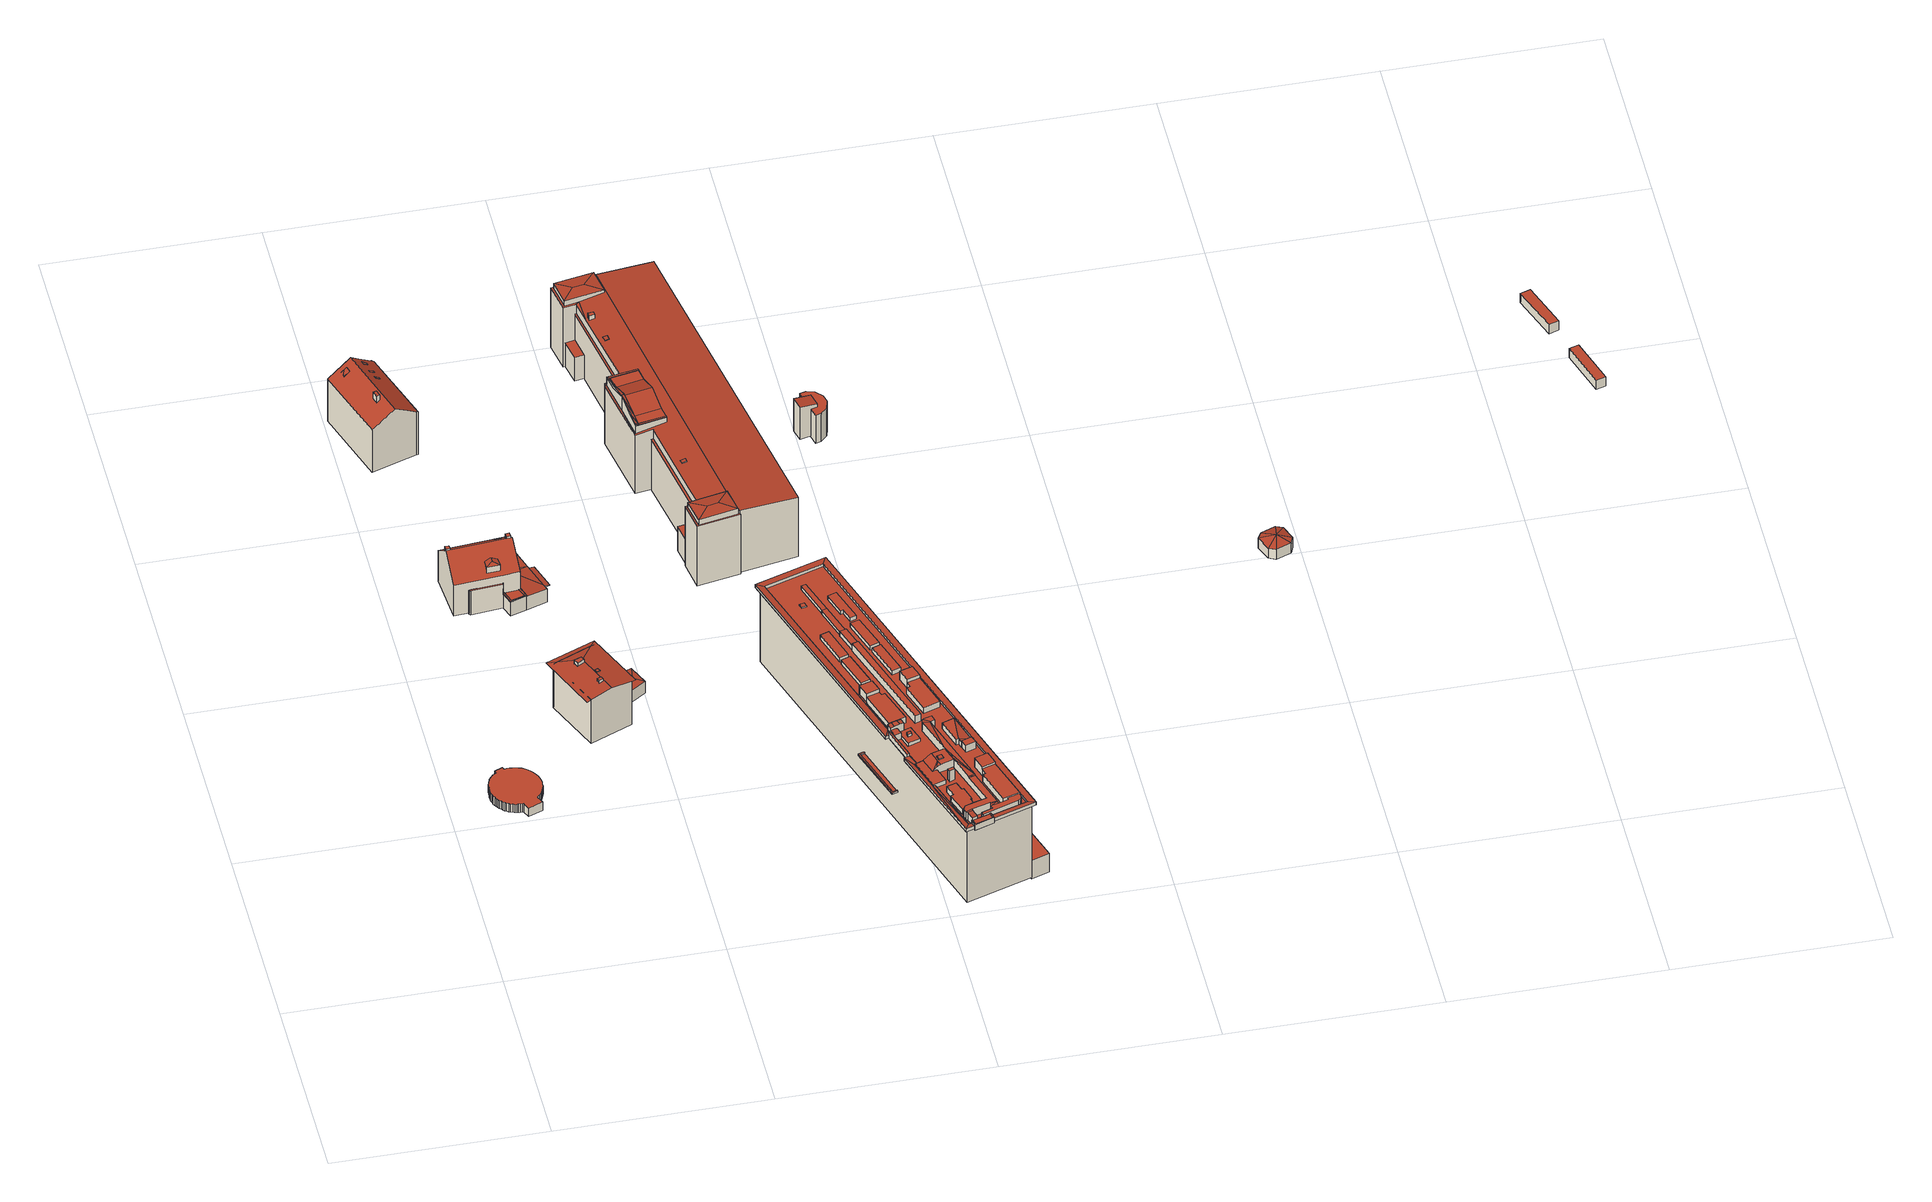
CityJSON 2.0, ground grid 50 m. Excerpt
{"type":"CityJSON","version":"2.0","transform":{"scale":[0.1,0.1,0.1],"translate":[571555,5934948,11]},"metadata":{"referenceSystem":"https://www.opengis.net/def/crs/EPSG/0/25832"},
"CityObjects":{
"building1":{"type":"Building","attributes":{"Grundfläche 2D":"118.573612","Grundhöhe NN":"15.354"},"geometry":[{"type":"Solid","lod":"3","boundaries":[[[[0,1,2,3,4,5,6,7,8,9,10,11,12,13,14,15,16,17,18,19,20,21,22,23,24,25,26,27,28,29,30,31,32,33,34,35,36,37,38,39,40,41,42,43,44,45,46,47,48,49,50,51,52,53,54,55,56,57,58,59,60,61,62,63,64,65,66,67,68,69,70,71,72,73,74,75,76,77]],[[78,79,29,28]],[[79,80,30,29]],[[80,81,31,30]],[[81,82,32,31]],[[82,83,33,32]],[[83,84,34,33]],[[84,85,35,34]],[[85,86,36,35]],[[86,87,37,36]],[[87,88,38,37]],[[88,89,39,38]],[[89,90,40,39]],[[90,91,41,40]],[[91,92,42,41]],[[92,93,43,42]],[[93,94,44,43]],[[94,95,45,44]],[[95,96,46,45]],[[96,97,47,46]],[[97,98,48,47]],[[98,99,49,48]],[[99,100,50,49]],[[100,101,51,50]],[[101,102,52,51]],[[102,103,53,52]],[[103,104,54,53]],[[104,105,55,54]],[[105,106,56,55]],[[106,107,57,56]],[[107,108,58,57]],[[108,109,59,58]],[[109,110,60,59]],[[110,111,61,60]],[[111,112,62,61]],[[112,113,63,62]],[[113,114,64,63]],[[114,115,65,64]],[[115,116,66,65]],[[116,117,67,66]],[[117,118,68,67]],[[118,119,69,68]],[[119,120,70,69]],[[120,121,71,70]],[[121,122,72,71]],[[122,123,73,72]],[[123,124,74,73]],[[124,125,75,74]],[[125,126,76,75]],[[126,127,77,76]],[[127,128,0,77]],[[128,129,1,0]],[[129,130,2,1]],[[130,131,3,2]],[[131,132,4,3]],[[132,133,5,4]],[[133,134,6,5]],[[134,135,7,6]],[[135,136,8,7]],[[136,137,9,8]],[[137,138,10,9]],[[138,139,11,10]],[[139,140,12,11]],[[140,141,13,12]],[[141,142,14,13]],[[142,143,15,14]],[[143,144,16,15]],[[144,145,17,16]],[[145,146,18,17]],[[146,147,19,18]],[[147,148,20,19]],[[148,149,21,20]],[[149,150,22,21]],[[150,151,23,22]],[[151,152,24,23]],[[152,153,25,24]],[[153,154,26,25]],[[154,155,27,26]],[[155,78,28,27]],[[125,124,123,122,121,120,119,118,117,116,115,114,113,112,111,110,109,108,107,106,105,104,103,102,101,100,99,98,97,96,95,94,93,92,91,90,89,88,87,86,85,84,83,82,81,80,79,78,155,154,153,152,151,150,149,148,147,146,145,144,143,142,141,140,139,138,137,136,135,134,133,132,131,130,129,128,127,126]]]],"semantics":{"surfaces":[{"type":"RoofSurface"},{"type":"WallSurface"},{"type":"GroundSurface"}],"values":[[0,1,1,1,1,1,1,1,1,1,1,1,1,1,1,1,1,1,1,1,1,1,1,1,1,1,1,1,1,1,1,1,1,1,1,1,1,1,1,1,1,1,1,1,1,1,1,1,1,1,1,1,1,1,1,1,1,1,1,1,1,1,1,1,1,1,1,1,1,1,1,1,1,1,1,1,1,1,1,2]]}}]},
"building2":{"type":"Building","attributes":{"Grundfläche 2D":"180.273316","Grundhöhe NN":"14.356"},"children":["building2-1","building2-2","building2-3","building2-4"],"geometry":[{"type":"Solid","lod":"3","boundaries":[[[[156,157,158,159,160,161,162,163]],[[158,157,164,165,166,167,168,161,160,159]],[[164,157,156,163,169,170]],[[171,172,173,168,167,166,165,164,170,174]],[[162,161,168,173,175]],[[163,162,175,169]],[[173,172,171,174,170,169,175]]]],"semantics":{"surfaces":[{"type":"RoofSurface"},{"type":"WallSurface"},{"type":"GroundSurface"}],"values":[[0,0,1,1,1,1,2]]}}]},
"building2-1":{"type":"BuildingInstallation","parents":["building2"],"geometry":[{"type":"MultiSurface","lod":"3","boundaries":[[[176,177,178]],[[177,179,180,181,182,178]],[[183,179,177,176,184,185]],[[176,178,186,187]],[[184,176,187]],[[180,179,183]],[[186,178,182]]],"semantics":{"surfaces":[{"type":"RoofSurface"},{"type":"WallSurface"}],"values":[0,0,0,1,1,1,1]}}]},
"building2-2":{"type":"BuildingInstallation","parents":["building2"],"geometry":[{"type":"MultiSurface","lod":"3","boundaries":[[[188,189,190,191]],[[191,190,159,160]],[[188,191,160,192]],[[189,188,192,193]],[[190,189,193,159]]],"semantics":{"surfaces":[{"type":"RoofSurface"},{"type":"WallSurface"}],"values":[0,1,1,1,1]}}]},
"building2-3":{"type":"BuildingInstallation","parents":["building2"],"geometry":[{"type":"MultiSurface","lod":"3","boundaries":[[[194,195,196,197]],[[197,196,198,199]],[[194,197,199,200]],[[195,194,200,201]],[[196,195,201,198]]],"semantics":{"surfaces":[{"type":"RoofSurface"},{"type":"WallSurface"}],"values":[0,1,1,1,1]}}]},
"building2-4":{"type":"BuildingInstallation","parents":["building2"],"geometry":[{"type":"MultiSurface","lod":"3","boundaries":[[[202,203,204,205]],[[156,157,205,204]],[[157,158,202,205]],[[158,206,203,202]],[[204,203,206,156]]],"semantics":{"surfaces":[{"type":"RoofSurface"},{"type":"WallSurface"}],"values":[0,1,1,1,1]}}]},
"building3":{"type":"Building","attributes":{"Grundfläche 2D":"156.528461","Grundhöhe NN":"14.791"},"children":["building3-1","building3-2","building3-3"],"geometry":[{"type":"Solid","lod":"3","boundaries":[[[[207,208,209,210,211]],[[207,211,210,212,213,214]],[[214,215,216,209,208,207]],[[217,215,214,213,218]],[[219,215,217,220]],[[221,211,208,219,220,222]],[[213,221,222,218]],[[217,218,222,220]],[[215,219,208,209,216]],[[208,211,210,209]],[[211,221,213,212,210]]]],"semantics":{"surfaces":[{"type":"RoofSurface"},{"type":"WallSurface"},{"type":"GroundSurface"}],"values":[[0,0,0,1,1,1,1,2,0,0,0]]}}]},
"building3-1":{"type":"BuildingInstallation","parents":["building3"],"geometry":[{"type":"MultiSurface","lod":"3","boundaries":[[[223,224,225,226]],[[225,224,227]],[[227,228,226,225]],[[228,223,226]]],"semantics":{"surfaces":[{"type":"RoofSurface"},{"type":"WallSurface"}],"values":[0,1,1,1]}}]},
"building3-2":{"type":"BuildingInstallation","parents":["building3"],"geometry":[{"type":"MultiSurface","lod":"3","boundaries":[[[229,230,231,232]],[[233,234,232,231]],[[234,235,229,232]],[[230,229,235,236]],[[231,230,236,233]]],"semantics":{"surfaces":[{"type":"RoofSurface"},{"type":"WallSurface"}],"values":[0,1,1,1,1]}}]},
"building3-3":{"type":"BuildingInstallation","parents":["building3"],"geometry":[{"type":"MultiSurface","lod":"3","boundaries":[[[237,238,239,240]],[[241,242,240,239]],[[237,240,242,243]],[[243,244,238,237]],[[239,238,244,241]]],"semantics":{"surfaces":[{"type":"RoofSurface"},{"type":"WallSurface"}],"values":[0,1,1,1,1]}}]},
"building4":{"type":"Building","attributes":{"Grundfläche 2D":"223.652944","Grundhöhe NN":"14.127"},"children":["building4-1","building4-2","building4-3","building4-4","building4-5"],"geometry":[{"type":"Solid","lod":"3","boundaries":[[[[245,246,247,248,249,250,251,252,253]],[[253,252,254,255,256,257]],[[258,251,250,249,248,259,260,261]],[[262,254,252,251,258,263]],[[255,254,262,264]],[[265,266,267,246,245,253,257,256,255,264,268]],[[247,246,267,269]],[[248,247,269,259]],[[261,260,259,269,267,266,265,268,264,262,263,258]]]],"semantics":{"surfaces":[{"type":"RoofSurface"},{"type":"WallSurface"},{"type":"GroundSurface"}],"values":[[0,0,1,1,1,1,1,1,2]]}}]},
"building4-1":{"type":"BuildingInstallation","parents":["building4"],"geometry":[{"type":"MultiSurface","lod":"3","boundaries":[[[270,271,272,273]],[[274,275,271,270]],[[276,277,273,272]],[[270,273,277,274]],[[272,271,275,276]]],"semantics":{"surfaces":[{"type":"RoofSurface"},{"type":"WallSurface"}],"values":[0,1,1,1,1]}}]},
"building4-2":{"type":"BuildingInstallation","parents":["building4"],"geometry":[{"type":"MultiSurface","lod":"3","boundaries":[[[278,279,280,281]],[[281,280,282,283]],[[278,281,283,284]],[[279,278,284,285]],[[280,279,285,282]]],"semantics":{"surfaces":[{"type":"RoofSurface"},{"type":"WallSurface"}],"values":[0,1,1,1,1]}}]},
"building4-3":{"type":"BuildingInstallation","parents":["building4"],"geometry":[{"type":"MultiSurface","lod":"3","boundaries":[[[286,287,288,289]],[[290,291,289,288]],[[286,289,291,292]],[[292,293,287,286]],[[288,287,293,290]]],"semantics":{"surfaces":[{"type":"RoofSurface"},{"type":"WallSurface"}],"values":[0,1,1,1,1]}}]},
"building4-4":{"type":"BuildingInstallation","parents":["building4"],"geometry":[{"type":"MultiSurface","lod":"3","boundaries":[[[294,295,296,297]],[[297,296,298,299]],[[294,297,299,300]],[[295,294,300,301]],[[296,295,301,298]]],"semantics":{"surfaces":[{"type":"RoofSurface"},{"type":"WallSurface"}],"values":[0,1,1,1,1]}}]},
"building4-5":{"type":"BuildingInstallation","parents":["building4"],"geometry":[{"type":"MultiSurface","lod":"3","boundaries":[[[302,303,304,305]],[[302,305,306,307]],[[308,306,305,304]],[[307,309,303,302]],[[304,303,309,308]]],"semantics":{"surfaces":[{"type":"RoofSurface"},{"type":"WallSurface"}],"values":[0,1,1,1,1]}}]},
"building5":{"type":"Building","attributes":{"Grundfläche 2D":"75.081010","Grundhöhe NN":"14.261"},"children":["building5-1","building5-2"],"geometry":[{"type":"Solid","lod":"3","boundaries":[[[[310,311,312,313,314,315,316,317,318]],[[319,320,321]],[[322,323,319,321,324]],[[319,323,325]],[[326,325,327]],[[319,325,326]],[[326,327,328]],[[329,330,331,332,333]],[[322,324,334,335]],[[327,325,323,322,335,336]],[[328,327,336,337]],[[320,319,326,328,337,338]],[[331,330,329,313,339,340,341]],[[332,331,341,342]],[[333,332,342,343,315,344]],[[344,315,314,313,329,333]],[[318,324,321,310]],[[345,339,313,312,311,310,321,320,338]],[[346,316,315,343]],[[317,316,346,347]],[[317,347,334,324,318]],[[346,343,342,341,340,339,345,338,337,336,335,334,347]]]],"semantics":{"surfaces":[{"type":"RoofSurface"},{"type":"WallSurface"},{"type":"GroundSurface"}],"values":[[0,0,0,0,0,0,0,0,1,1,1,1,1,1,1,1,1,1,1,1,1,2]]}}]},
"building5-1":{"type":"BuildingInstallation","parents":["building5"],"geometry":[{"type":"MultiSurface","lod":"3","boundaries":[[[348,349,350,351,352,344,353,354,355,356,357]],[[315,316,353,344]],[[316,317,354,353]],[[317,318,355,354]],[[318,310,356,355]],[[310,311,312,348,357,356]],[[312,358,349,348]],[[350,349,358,359]],[[351,350,359,360]],[[352,351,360,314]],[[315,344,352,314]]],"semantics":{"surfaces":[{"type":"RoofSurface"},{"type":"WallSurface"}],"values":[0,1,1,1,1,1,1,1,1,1,1]}}]},
"building5-2":{"type":"BuildingInstallation","parents":["building5"],"geometry":[{"type":"MultiSurface","lod":"3","boundaries":[[[361,362,363,364]],[[365,366,362,361]],[[367,368,364,363]],[[368,365,361,364]],[[366,367,363,362]],[[366,365,368,367]]],"semantics":{"surfaces":[{"type":"RoofSurface"},{"type":"WallSurface"},{"type":"OuterCeilingSurface"}],"values":[0,1,1,1,1,2]}}]},
"building6":{"type":"Building","attributes":{"Grundfläche 2D":"52.444583","Grundhöhe NN":"14.470"},"geometry":[{"type":"Solid","lod":"3","boundaries":[[[[369,370,371,372]],[[369,372,373]],[[369,373,374]],[[369,374,370]],[[373,372,371,375,376]],[[374,373,376,377]],[[370,374,377,378]],[[371,370,378,375]],[[376,375,378,377]]]],"semantics":{"surfaces":[{"type":"RoofSurface"},{"type":"WallSurface"},{"type":"GroundSurface"}],"values":[[0,0,0,0,1,1,1,1,2]]}}]},
"building7":{"type":"Building","attributes":{"Grundfläche 2D":"1464.050471","Grundhöhe NN":"14.310"},"children":["building7-1","building7-2","building7-3","building7-4","building7-5","building7-6","building7-7","building7-8","building7-9","building7-10","building7-11","building7-12","building7-13","building7-14","building7-15"],"geometry":[{"type":"MultiSurface","lod":"3","boundaries":[[[379,380,381,382,383]],[[384,381,380]],[[385,381,384]],[[386,383,382,381,385,387],[388,389,390,391]],[[392,393,394,395]],[[392,395,396,397]],[[398,399,400,401]],[[402,400,399]],[[403,404,405,402]],[[405,400,402]],[[406,405,404]],[[401,394,393,398]],[[407,408,409,410]],[[411,412,413,414]],[[415,416,417,418,419,420]],[[421,422,423,424]],[[425,426,423]],[[426,424,423]],[[426,427,428,424]],[[428,427,429,430,431]],[[432,430,429]],[[433,434,435,436]],[[437,380,379,438,439,440]],[[441,442,443,444,445,446,447,448,449,450]],[[451,452,453,454],[455,456,457,458]],[[459,460,461,462,463]],[[464,465,466,467]],[[468,469,470,471,472,473,474,475,476,477,478,479,480,481,482,483,484,485,486,487,488,489,490,491,492,493,494,495,496,497,498,499,500,501,502,503,504,505,506,507,508,509,510,511,512,513,514,515,516,517,518,519,520,521,522,523,524,525,526,527,528,529,530,531,532,533,534,535,536,537,538],[539,540,541,542],[543,544,545,546,547,548,549,550],[551,552,553,554,555,556],[557,558,559,560,561,562,563,564,565,566],[567,568,569,570,571,572],[573,574,575,576,577,578,579],[580,581,582,583],[584,585,586,587],[588,589,590,591],[592,593,594,595],[596,597,598,599,600,601],[602,603,604,605]],[[606,607,608,609]],[[610,606,609,611]],[[612,613,614,615,616,617,618,619,620,610,611,621,622]],[[612,622,623]],[[624,613,625]],[[614,613,624]],[[626,625,627]],[[628,625,626]],[[624,625,628]],[[629,630,627,631]],[[626,627,630]],[[632,633,629,631,634]],[[635,629,636]],[[630,629,635]],[[637,463,462,638]],[[639,640,641,642,643,644]],[[645,646,647]],[[648,646,645]],[[649,645,647,650]],[[651,652,653,654,655,656,657,658]],[[659,660,661,662,663,664]],[[665,666,667,668]],[[623,669,670,612]],[[671,672,673,674,675,670,669,676,677,678,679,680,681,682]],[[612,670,675]],[[683,684,685,686]],[[387,385,384,380,437,497,496]],[[386,519,518,379,383]],[[687,688,393,392]],[[688,689,398,393]],[[689,690,399,398]],[[690,513,402,399]],[[404,512,511,406]],[[400,510,509,401]],[[578,577,638,462]],[[509,508,394,401]],[[395,394,508,507]],[[507,506,396,395]],[[505,687,392,397]],[[553,552,417,416]],[[552,551,418,417]],[[551,556,419,418]],[[555,554,415,420]],[[554,553,416,415]],[[409,408,590,589]],[[588,410,409,589]],[[407,410,588,591]],[[408,407,591,590]],[[501,500,423,422]],[[500,499,425,423]],[[517,516,432,429]],[[516,515,430,432]],[[514,691,428,431]],[[691,692,424,428]],[[692,502,421,424]],[[583,582,435,434]],[[436,435,582,581]],[[581,580,433,436]],[[434,433,580,583]],[[379,518,517,429,427,438]],[[427,426,439,438]],[[440,439,426,425,499,498]],[[498,497,437,440]],[[566,565,443,442]],[[565,564,444,443]],[[564,563,445,444]],[[563,562,446,445]],[[562,561,447,446]],[[561,560,448,447]],[[560,559,449,448]],[[559,558,450,449]],[[558,557,441,450]],[[557,566,442,441]],[[602,605,453,452]],[[605,604,454,453]],[[604,603,451,454]],[[603,602,452,451]],[[579,578,462,461]],[[575,574,459,463]],[[574,573,460,459]],[[484,609,608,693,485]],[[484,483,611,609]],[[483,482,481,622,621,611]],[[481,480,623,622]],[[613,612,529,528,627,625]],[[528,527,631,627]],[[527,526,634,631]],[[526,525,632,634]],[[525,524,633,632]],[[524,523,629,633]],[[523,522,636,629]],[[522,521,635,636]],[[521,520,630,635]],[[519,386,387,496,495,494,493,615,614,624,628,626,630,520]],[[615,493,492,617,616]],[[492,491,618,617]],[[491,490,619,618]],[[490,489,620,619]],[[489,488,610,620]],[[488,487,606,610]],[[486,694,607,606,487]],[[694,693,608,607]],[[577,576,637,638]],[[576,575,463,637]],[[467,466,538,537]],[[536,640,464,467,537]],[[640,639,465,464]],[[538,466,465,639,468]],[[536,535,641,640]],[[535,534,642,641]],[[534,533,643,642]],[[469,644,643,533,532,673,672,470]],[[639,644,469,468]],[[567,572,647,646]],[[572,571,650,647]],[[649,650,571,570]],[[645,649,570,569]],[[569,568,648,645]],[[544,543,655,654]],[[543,550,656,655]],[[549,548,658,657]],[[548,547,651,658]],[[547,546,545,653,652,651]],[[545,544,654,653]],[[663,662,597,596]],[[664,663,596,601]],[[659,664,601,600]],[[660,659,600,599]],[[661,660,599,598]],[[662,661,598,597]],[[541,695,668,667,542]],[[695,696,665,668]],[[539,666,665,696,540]],[[539,542,667,666]],[[480,479,669,623]],[[479,478,676,669]],[[478,477,677,676]],[[477,476,678,677]],[[476,475,679,678]],[[475,474,680,679]],[[474,473,681,680]],[[473,472,682,681]],[[472,471,671,682]],[[471,470,672,671]],[[532,531,674,673]],[[531,530,675,674]],[[530,529,612,675]],[[412,411,595,594]],[[413,412,594,593]],[[414,413,593,592]],[[411,414,592,595]],[[684,683,586,585]],[[685,684,585,584]],[[686,685,584,587]],[[683,686,587,586]],[[697,698,699,700]],[[701,697,700,702]],[[703,701,702,704]],[[704,699,698,703]],[[699,704,702,700]],[[688,687,505,504,503,502,692,691,514,513,690,689],[703,698,697,701]]],"semantics":{"surfaces":[{"type":"RoofSurface"},{"type":"WallSurface"},{"type":"GroundSurface"}],"values":[0,0,0,0,0,0,0,0,0,0,0,0,0,0,0,0,0,0,0,0,0,0,0,0,0,0,0,0,0,0,0,0,0,0,0,0,0,0,0,0,0,0,0,0,0,0,0,0,0,0,0,0,0,0,1,1,1,1,1,1,1,1,1,1,1,1,1,1,1,1,1,1,1,1,1,1,1,1,1,1,1,1,1,1,1,1,1,1,1,1,1,1,1,1,1,1,1,1,1,1,1,1,1,1,1,1,1,1,1,1,1,1,1,1,1,1,1,1,1,1,1,1,1,1,1,1,1,1,1,1,1,1,1,1,1,1,1,1,1,1,1,1,1,1,1,1,1,1,1,1,1,1,1,1,1,1,1,1,1,1,1,1,1,1,1,1,1,1,1,1,1,1,1,1,1,1,1,1,1,1,1,1,1,1,1,1,1,2,0]}}]},
"building7-1":{"type":"BuildingInstallation","parents":["building7"],"geometry":[{"type":"MultiSurface","lod":"3","boundaries":[[[705,706,707,708]],[[420,419,708,707]],[[709,705,708,419,556]],[[709,710,706,705]],[[555,420,707,706,710]]],"semantics":{"surfaces":[{"type":"RoofSurface"},{"type":"WallSurface"}],"values":[0,1,1,1,1]}}]},
"building7-2":{"type":"BuildingInstallation","parents":["building7"],"geometry":[{"type":"MultiSurface","lod":"3","boundaries":[[[711,712,713,714]],[[714,713,715,716]],[[711,714,716,717]],[[712,711,717,718]],[[713,712,718,715]]],"semantics":{"surfaces":[{"type":"RoofSurface"},{"type":"WallSurface"}],"values":[0,1,1,1,1]}}]},
"building7-3":{"type":"BuildingInstallation","parents":["building7"],"geometry":[{"type":"MultiSurface","lod":"3","boundaries":[[[719,720,721,722,723]],[[720,402,513,514,431,721]],[[431,430,722,721]],[[722,430,515,512,404,723]],[[404,403,402,720,719,723]]],"semantics":{"surfaces":[{"type":"RoofSurface"},{"type":"WallSurface"}],"values":[0,1,1,1,1]}}]},
"building7-4":{"type":"BuildingInstallation","parents":["building7"],"geometry":[{"type":"MultiSurface","lod":"3","boundaries":[[[724,725,726,727]],[[728,724,727,729]],[[730,728,729,731,732]],[[727,726,733,734,735,510,400,732,731,729]],[[732,400,405,736,730]],[[725,724,728,730,736,737,738,739]],[[739,733,726,725]]],"semantics":{"surfaces":[{"type":"RoofSurface"},{"type":"WallSurface"}],"values":[0,0,0,1,1,1,1]}}]},
"building7-5":{"type":"BuildingInstallation","parents":["building7"],"geometry":[{"type":"MultiSurface","lod":"3","boundaries":[[[740,741,742,743]],[[743,742,458,457]],[[740,743,457,456]],[[741,740,456,455]],[[742,741,455,458]]],"semantics":{"surfaces":[{"type":"RoofSurface"},{"type":"WallSurface"}],"values":[0,1,1,1,1]}}]},
"building7-6":{"type":"BuildingInstallation","parents":["building7"],"geometry":[{"type":"MultiSurface","lod":"3","boundaries":[[[744,745,746,747,737,736]],[[744,736,405,406,511,748]],[[748,749,745,744]],[[749,750,746,745]],[[750,751,747,746]],[[738,737,747,751]]],"semantics":{"surfaces":[{"type":"RoofSurface"},{"type":"WallSurface"}],"values":[0,1,1,1,1,1]}}]},
"building7-7":{"type":"BuildingInstallation","parents":["building7"],"geometry":[{"type":"MultiSurface","lod":"3","boundaries":[[[752,753,754,755]],[[756,755,754,656,550]],[[756,757,752,755]],[[549,657,753,752,757]],[[657,656,754,753]]],"semantics":{"surfaces":[{"type":"RoofSurface"},{"type":"WallSurface"}],"values":[0,1,1,1,1]}}]},
"building7-8":{"type":"BuildingInstallation","parents":["building7"],"geometry":[{"type":"MultiSurface","lod":"3","boundaries":[[[758,693,694,759,760,761]],[[762,485,693,758]],[[486,763,759,694]]],"semantics":{"surfaces":[{"type":"RoofSurface"},{"type":"WallSurface"}],"values":[0,1,1]}}]},
"building7-9":{"type":"BuildingInstallation","parents":["building7"],"geometry":[{"type":"MultiSurface","lod":"3","boundaries":[[[764,765,766,767]],[[767,766,768,769]],[[764,767,769,770]],[[765,764,770,771]],[[766,765,771,768]]],"semantics":{"surfaces":[{"type":"RoofSurface"},{"type":"WallSurface"}],"values":[0,1,1,1,1]}}]},
"building7-10":{"type":"BuildingInstallation","parents":["building7"],"geometry":[{"type":"MultiSurface","lod":"3","boundaries":[[[696,695,772,773,774]],[[579,461,772,695,541]],[[461,460,573,775,774,773,772]],[[775,540,696,774]]],"semantics":{"surfaces":[{"type":"RoofSurface"},{"type":"WallSurface"}],"values":[0,1,1,1]}}]},
"building7-11":{"type":"BuildingInstallation","parents":["building7"],"geometry":[{"type":"MultiSurface","lod":"3","boundaries":[[[776,777,778,779]],[[779,778,388,391]],[[776,779,391,390]],[[777,776,390,389]],[[778,777,389,388]]],"semantics":{"surfaces":[{"type":"RoofSurface"},{"type":"WallSurface"}],"values":[0,1,1,1,1]}}]},
"building7-12":{"type":"BuildingInstallation","parents":["building7"],"geometry":[{"type":"MultiSurface","lod":"3","boundaries":[[[780,781,782,783]],[[781,780,784,785]],[[567,646,782,781,785]],[[646,648,568,783,782]],[[780,783,568,784]]],"semantics":{"surfaces":[{"type":"RoofSurface"},{"type":"WallSurface"}],"values":[0,1,1,1,1]}}]},
"building7-13":{"type":"BuildingInstallation","parents":["building7"],"geometry":[{"type":"MultiSurface","lod":"3","boundaries":[[[786,787,788,789,790,791,792,793,794]],[[503,790,789,788,422,421,502]],[[790,503,504,791]],[[396,792,791,504,505,397]],[[506,762,758,793,792,396]],[[794,793,758,761]],[[786,794,761,760]],[[787,786,760,759]],[[788,787,759,763,501,422]]],"semantics":{"surfaces":[{"type":"RoofSurface"},{"type":"WallSurface"}],"values":[0,1,1,1,1,1,1,1,1]}}]},
"building7-14":{"type":"BuildingInstallation","parents":["building7"],"geometry":[{"type":"MultiSurface","lod":"3","boundaries":[[[795,796,797,798,799,800,801,802,803]],[[804,799,798,805,806]],[[802,801,807,808]],[[809,795,803,810,811]],[[809,812,796,795]],[[796,812,813,797]],[[797,813,805,798]],[[804,814,807,801,800,799]],[[808,810,803,802]],[[809,811,815,816,806,805,813,812]]],"semantics":{"surfaces":[{"type":"RoofSurface"},{"type":"WallSurface"},{"type":"OuterCeilingSurface"}],"values":[0,1,1,1,1,1,1,1,1,2]}}]},
"building7-15":{"type":"BuildingInstallation","parents":["building7"],"geometry":[{"type":"MultiSurface","lod":"3","boundaries":[[[810,808,807,814,804]],[[810,804,806,811]],[[806,816,815,811]]],"semantics":{"surfaces":[{"type":"RoofSurface"},{"type":"WallSurface"},{"type":"OuterCeilingSurface"}],"values":[0,1,2]}}]},
"building8":{"type":"Building","attributes":{"Grundfläche 2D":"1912.580910","Grundhöhe NN":"14.409"},"children":["building8-1","building8-2","building8-3","building8-4","building8-5","building8-6","building8-7"],"geometry":[{"type":"Solid","lod":"3","boundaries":[[[[817,818,819,820]],[[818,821,822,819]],[[823,822,821]],[[823,820,819,822]],[[824,825,826,827,828,829]],[[827,826,830,831]],[[832,831,830,833]],[[832,833,834,835]],[[836,837,838,839]],[[838,840,839]],[[840,841,839]],[[842,843,837]],[[843,838,837]],[[844,845,842,837]],[[846,845,844]],[[847,848,846]],[[848,845,846]],[[848,849,850,845]],[[851,841,840]],[[852,853,854,855,856,857,858,859,860,861,862,863]],[[864,854,853]],[[865,854,864]],[[866,867,868,869,870,871,854,865,872,873,874,875,876,877,878,879,880],[881,882,883,884,885,886,887,888,889,881,877]],[[890,868,867]],[[891,892,893,894,895,890,867,896,897,898]],[[899,869,868,900,901]],[[902,900,868]],[[903,904,905,906,907,908]],[[908,907,909]],[[910,911,906,905]],[[909,907,906,911]],[[912,913,914,915,916,917]],[[918,916,915]],[[839,841,918]],[[841,916,918]],[[919,920,921,922]],[[923,924,925,926]],[[927,928,929,930]],[[931,932,933,934]],[[860,859,870,869]],[[902,892,891,900]],[[818,868,890,895,821]],[[823,821,895,894]],[[823,894,893,820]],[[892,902,868,818,817,820,893]],[[903,908,856,855,854,871,905,904]],[[871,870,859,858,911,910,905]],[[909,911,858,857]],[[909,857,856,908]],[[935,883,882,881,936,937,938]],[[939,936,881,889,940]],[[941,940,889,888]],[[886,942,828,827,831,832,835,941,888,887]],[[942,886,885,943]],[[943,885,884,944]],[[884,883,935,944]],[[828,942,912,917]],[[942,943,913,912]],[[943,944,914,913]],[[944,935,915,914]],[[837,836,839,918,915,935,938,937,936]],[[846,844,837,936,939,940,847]],[[847,940,941,849,848]],[[941,835,850,849]],[[845,850,835,834]],[[834,833,830,826,825,851,840,838,843,842,845]],[[841,851,825,824]],[[916,841,824,829]],[[917,916,829,828]],[[860,869,899,945,946]],[[866,880,924,923,867]],[[861,860,946,947]],[[948,863,862,861,947,949]],[[852,863,948,950]],[[919,922,933,932,864,853,852,950,951]],[[865,864,932,931,872]],[[952,873,872,931,934,953]],[[874,873,952,954]],[[875,874,954,955]],[[878,877,876,875,955,956]],[[924,880,879,878,956,957,925]],[[928,927,958,959,896,867,923,926]],[[897,896,959,960]],[[898,897,960,961]],[[891,898,961,962]],[[900,891,962,963,901]],[[899,901,963,945]],[[920,919,951,964]],[[921,920,964,965]],[[928,926,925,957,966,929]],[[930,929,966,967]],[[967,958,927,930]],[[953,934,933,922,921,965]],[[964,951,950,948,949,947,946,945,963,962,961,960,959,958,967,966,957,956,955,954,952,953,965]]]],"semantics":{"surfaces":[{"type":"RoofSurface"},{"type":"WallSurface"},{"type":"GroundSurface"}],"values":[[0,0,0,0,0,0,0,0,0,0,0,0,0,0,0,0,0,0,0,0,0,0,0,0,0,0,0,0,0,0,0,0,0,0,0,0,0,0,0,1,1,1,1,1,1,1,1,1,1,1,1,1,1,1,1,1,1,1,1,1,1,1,1,1,1,1,1,1,1,1,1,1,1,1,1,1,1,1,1,1,1,1,1,1,1,1,1,1,1,1,1,1,1,2]]}}]},
"building8-1":{"type":"BuildingInstallation","parents":["building8"],"geometry":[{"type":"MultiSurface","lod":"3","boundaries":[[[968,969,970,971]],[[971,970,972,973]],[[968,971,973,974]],[[969,968,974,975]],[[970,969,975,972]]],"semantics":{"surfaces":[{"type":"RoofSurface"},{"type":"WallSurface"}],"values":[0,1,1,1,1]}}]},
"building8-2":{"type":"BuildingInstallation","parents":["building8"],"geometry":[{"type":"MultiSurface","lod":"3","boundaries":[[[976,977,978,979]],[[980,981,979,978]],[[976,979,981,982]],[[977,976,982,983]],[[983,980,978,977]]],"semantics":{"surfaces":[{"type":"RoofSurface"},{"type":"WallSurface"}],"values":[0,1,1,1,1]}}]},
"building8-3":{"type":"BuildingInstallation","parents":["building8"],"geometry":[{"type":"MultiSurface","lod":"3","boundaries":[[[984,985,986,987]],[[987,986,988,989]],[[984,987,989,990]],[[985,984,990,991]],[[986,985,991,988]]],"semantics":{"surfaces":[{"type":"RoofSurface"},{"type":"WallSurface"}],"values":[0,1,1,1,1]}}]},
"building8-4":{"type":"BuildingInstallation","parents":["building8"],"geometry":[{"type":"MultiSurface","lod":"3","boundaries":[[[992,993,994,995]],[[996,997,995,994]],[[997,998,992,995]],[[998,999,993,992]],[[999,996,994,993]],[[999,998,997,996]]],"semantics":{"surfaces":[{"type":"RoofSurface"},{"type":"WallSurface"},{"type":"OuterCeilingSurface"}],"values":[0,1,1,1,1,2]}}]},
"building8-5":{"type":"BuildingInstallation","parents":["building8"],"geometry":[{"type":"MultiSurface","lod":"3","boundaries":[[[1000,1001,1002,1003]],[[1004,1005,1003,1002]],[[1005,1006,1000,1003]],[[1006,1007,1001,1000]],[[1007,1004,1002,1001]],[[1007,1006,1005,1004]]],"semantics":{"surfaces":[{"type":"RoofSurface"},{"type":"WallSurface"},{"type":"OuterCeilingSurface"}],"values":[0,1,1,1,1,2]}}]},
"building8-6":{"type":"BuildingInstallation","parents":["building8"],"geometry":[{"type":"MultiSurface","lod":"3","boundaries":[[[1008,1009,1010,1011]],[[1012,1013,1011,1010]],[[1013,1014,1008,1011]],[[1014,1015,1009,1008]],[[1015,1012,1010,1009]],[[1015,1014,1013,1012]]],"semantics":{"surfaces":[{"type":"RoofSurface"},{"type":"WallSurface"},{"type":"OuterCeilingSurface"}],"values":[0,1,1,1,1,2]}}]},
"building8-7":{"type":"BuildingInstallation","parents":["building8"],"geometry":[{"type":"MultiSurface","lod":"3","boundaries":[[[1016,1017,1018,1019]],[[1020,1021,1019,1018]],[[1021,1022,1016,1019]],[[1022,1023,1017,1016]],[[1023,1020,1018,1017]],[[1023,1022,1021,1020]]],"semantics":{"surfaces":[{"type":"RoofSurface"},{"type":"WallSurface"},{"type":"OuterCeilingSurface"}],"values":[0,1,1,1,1,2]}}]},
"building9":{"type":"Building","attributes":{"Grundfläche 2D":"402.965733","Grundhöhe NN":"13.856"},"geometry":[{"type":"Solid","lod":"3","boundaries":[[[[1024,1025,1026,1027]],[[1025,1024,1028,1029]],[[1026,1025,1029,1030]],[[1027,1026,1030,1031]],[[1024,1027,1031,1028]],[[1029,1028,1031,1030]]]],"semantics":{"surfaces":[{"type":"RoofSurface"},{"type":"WallSurface"},{"type":"GroundSurface"}],"values":[[0,1,1,1,1,2]]}}]},
"building10":{"type":"Building","attributes":{"Grundfläche 2D":"13.431474","Grundhöhe NN":"13.637"},"geometry":[{"type":"Solid","lod":"3","boundaries":[[[[1032,1033,1034,1035]],[[1032,1035,1036,1037]],[[1033,1032,1037,1038]],[[1034,1033,1038,1039]],[[1035,1034,1039,1036]],[[1038,1037,1036,1039]]]],"semantics":{"surfaces":[{"type":"RoofSurface"},{"type":"WallSurface"},{"type":"GroundSurface"}],"values":[[0,1,1,1,1,2]]}}]},
"building11":{"type":"Building","attributes":{"Grundfläche 2D":"23.396965","Grundhöhe NN":"13.505"},"geometry":[{"type":"Solid","lod":"3","boundaries":[[[[1040,1041,1042,1043,1044,1045,1046,1047,1048,1049,1050,1051]],[[1052,1053,1044,1043]],[[1053,1054,1045,1044]],[[1054,1055,1046,1045]],[[1055,1056,1047,1046]],[[1056,1057,1048,1047]],[[1057,1058,1049,1048]],[[1058,1059,1050,1049]],[[1059,1060,1051,1050]],[[1060,1061,1040,1051]],[[1061,1062,1041,1040]],[[1062,1063,1042,1041]],[[1063,1052,1043,1042]],[[1058,1057,1056,1055,1054,1053,1052,1063,1062,1061,1060,1059]]]],"semantics":{"surfaces":[{"type":"RoofSurface"},{"type":"WallSurface"},{"type":"GroundSurface"}],"values":[[0,1,1,1,1,1,1,1,1,1,1,1,1,2]]}}]},
"building12":{"type":"Building","attributes":{"Grundfläche 2D":"38.181511","Grundhöhe NN":"11.744"},"geometry":[{"type":"Solid","lod":"3","boundaries":[[[[1064,1065,1066]],[[1064,1067,1065]],[[1064,1066,1068]],[[1064,1068,1069]],[[1064,1069,1070]],[[1064,1070,1071]],[[1064,1071,1072]],[[1064,1072,1067]],[[1073,1074,1066,1065]],[[1074,1075,1068,1066]],[[1075,1076,1069,1068]],[[1076,1077,1070,1069]],[[1077,1078,1071,1070]],[[1078,1079,1072,1071]],[[1079,1080,1067,1072]],[[1080,1073,1065,1067]],[[1073,1080,1079,1078,1077,1076,1075,1074]]]],"semantics":{"surfaces":[{"type":"RoofSurface"},{"type":"WallSurface"},{"type":"GroundSurface"}],"values":[[0,0,0,0,0,0,0,0,1,1,1,1,1,1,1,1,2]]}}]},
"building13":{"type":"Building","attributes":{"Grundfläche 2D":"29.613068","Grundhöhe NN":"11.688"},"geometry":[{"type":"Solid","lod":"3","boundaries":[[[[1081,1082,1083,1084]],[[1085,1086,1084,1083]],[[1086,1087,1081,1084]],[[1087,1088,1082,1081]],[[1088,1085,1083,1082]],[[1088,1087,1086,1085]]]],"semantics":{"surfaces":[{"type":"RoofSurface"},{"type":"WallSurface"},{"type":"GroundSurface"}],"values":[[0,1,1,1,1,2]]}}]},
"building14":{"type":"Building","attributes":{"Grundfläche 2D":"29.453594","Grundhöhe NN":"11.754"},"geometry":[{"type":"Solid","lod":"3","boundaries":[[[[1089,1090,1091,1092]],[[1093,1094,1092,1091]],[[1094,1095,1089,1092]],[[1095,1096,1090,1089]],[[1096,1093,1091,1090]],[[1096,1095,1094,1093]]]],"semantics":{"surfaces":[{"type":"RoofSurface"},{"type":"WallSurface"},{"type":"GroundSurface"}],"values":[[0,1,1,1,1,2]]}}]}
},
"vertices":[
[193,488,68],[185,506,68],[190,511,68],[194,515,68],[198,521,68],[201,527,68],[203,533,68],[205,540,68],[205,547,68],[206,553,68],[205,560,68],[204,567,68],[202,573,68],[199,578,68],[196,584,68],[192,589,68],[188,594,68],[183,598,68],[178,602,68],[172,606,68],[165,608,68],[159,610,68],[152,611,68],[146,612,68],[139,612,68],[133,611,68],[131,617,68],[112,609,68],[114,603,68],[113,602,68],[111,601,68],[109,600,68],[107,598,68],[105,597,68],[104,596,68],[102,594,68],[100,592,68],[99,590,68],[98,589,68],[96,587,68],[95,585,68],[94,583,68],[93,580,68],[92,578,68],[91,576,68],[91,574,68],[90,572,68],[89,570,68],[89,567,68],[89,565,68],[89,563,68],[89,561,68],[89,559,68],[88,555,68],[88,551,68],[89,547,68],[89,542,68],[90,538,68],[91,534,68],[92,530,68],[94,526,68],[96,522,68],[99,518,68],[102,514,68],[105,511,68],[108,507,68],[112,504,68],[115,502,68],[119,499,68],[123,497,68],[128,496,68],[132,494,68],[136,493,68],[140,493,68],[144,492,68],[148,492,68],[152,492,68],[159,475,68],[114,603,44],[113,602,44],[111,601,44],[109,600,44],[107,598,44],[105,597,44],[104,596,44],[102,594,44],[100,592,44],[99,590,44],[98,589,44],[96,587,44],[95,585,44],[94,583,44],[93,580,44],[92,578,44],[91,576,44],[91,574,44],[90,572,44],[89,570,44],[89,567,44],[89,565,44],[89,563,44],[89,561,44],[89,559,44],[88,555,44],[88,551,44],[89,547,44],[89,542,44],[90,538,44],[91,534,44],[92,530,44],[94,526,44],[96,522,44],[99,518,44],[102,514,44],[105,511,44],[108,507,44],[112,504,44],[115,502,44],[119,499,44],[123,497,44],[128,496,44],[132,494,44],[136,493,44],[140,493,44],[144,492,44],[148,492,44],[152,492,44],[159,475,44],[193,488,44],[185,506,44],[190,511,44],[194,515,44],[198,521,44],[201,527,44],[203,533,44],[205,540,44],[205,547,44],[206,553,44],[205,560,44],[204,567,44],[202,573,44],[199,578,44],[196,584,44],[192,589,44],[188,594,44],[183,598,44],[178,602,44],[172,606,44],[165,608,44],[159,610,44],[152,611,44],[146,612,44],[139,612,44],[133,611,44],[131,617,44],[112,609,44],
[134,1229,166],[135,1218,175],[144,1219,175],[273,1229,175],[282,1230,175],[285,1230,175],[280,1290,125],[130,1278,125],[139,1159,125],[250,1168,125],[252,1168,125],[286,1171,125],[290,1171,125],[130,1278,34],[139,1159,34],[252,1168,34],[286,1171,34],[290,1171,34],[250,1168,34],[280,1290,34],
[247,1176,150],[231,1186,154],[216,1174,150],[230,1200,154],[225,1199,153],[217,1196,151],[215,1195,150],[234,1200,153],[245,1198,150],[242,1198,151],[216,1174,132],[247,1176,132],
[281,1241,180],[272,1240,180],[273,1229,180],[282,1230,180],[281,1241,166],[272,1240,166],
[254,1271,140],[255,1259,150],[267,1260,150],[266,1272,140],[267,1260,149],[266,1272,139],[254,1271,139],[255,1259,149],
[144,1219,179],[143,1229,179],[134,1229,179],[135,1218,179],[143,1229,166],
[351,811,173],[380,857,167],[392,875,164],[274,826,164],[297,821,167],[334,681,164],[344,685,166],[395,706,173],[444,727,165],[453,731,164],[444,727,38],[344,685,38],[388,860,166],[388,860,38],[288,817,165],[288,817,38],
[368,771,173],[371,763,173],[382,767,173],[378,775,173],[382,767,171],[378,775,171],
[353,801,181],[349,811,181],[332,804,181],[337,794,181],[332,804,170],[337,794,170],[353,801,172],[349,811,172],
[378,741,179],[369,737,179],[372,729,179],[381,733,179],[372,729,171],[381,733,172],[378,741,172],[369,737,171],
[149,1687,172],[170,1694,158],[175,1695,155],[115,1878,155],[109,1877,159],[109,1876,159],[78,1867,179],[60,1861,191],[120,1677,191],[5,1843,155],[64,1659,155],[67,1660,157],[70,1661,158],[78,1867,31],[115,1878,31],[109,1877,31],[109,1876,31],[5,1843,31],[60,1861,31],[64,1659,31],[70,1661,31],[149,1687,31],[170,1694,31],[67,1660,31],[175,1695,31],
[106,1823,172],[104,1829,172],[93,1825,179],[95,1820,179],[106,1823,171],[104,1829,171],[93,1825,178],[95,1820,178],
[96,1851,173],[94,1858,172],[84,1856,179],[86,1848,179],[84,1856,178],[86,1848,178],[96,1851,172],[94,1858,171],
[95,1720,199],[90,1734,199],[82,1732,199],[87,1717,199],[82,1732,179],[87,1717,179],[95,1720,184],[90,1734,184],
[38,1824,172],[51,1829,181],[47,1843,181],[34,1839,172],[47,1843,180],[34,1839,171],[38,1824,171],[51,1829,180],
[100,1803,179],[102,1797,179],[113,1800,172],[111,1806,172],[111,1806,171],[100,1803,178],[113,1800,171],[102,1797,178],
[291,1171,74],[290,1171,74],[286,1171,74],[252,1168,74],[251,1165,74],[250,1163,74],[251,1163,74],[261,1134,74],[299,1146,74],[285,1230,73],[290,1171,73],[291,1171,73],[349,1163,70],[343,1179,70],[299,1146,73],[322,1244,70],[284,1241,73],[307,1292,70],[280,1290,73],[252,1168,103],[250,1168,103],[173,1161,103],[176,1157,103],[250,1163,103],[299,1146,33],[349,1163,33],[307,1292,33],[280,1290,33],[290,1171,33],[252,1168,33],[250,1168,33],[173,1161,33],[176,1157,33],[250,1163,33],[250,1163,76],[286,1171,33],[251,1163,33],[261,1134,33],
[286,1171,76],[295,1147,76],[263,1137,76],[253,1166,76],[251,1165,76],[251,1163,76],[261,1134,76],[299,1146,76],[291,1171,76],[290,1171,76],[295,1147,74],[263,1137,74],[253,1166,74],
[359,1184,62],[338,1249,62],[322,1244,65],[343,1179,65],[359,1184,61],[338,1249,61],[322,1244,61],[343,1179,61],
[469,839,71],[474,873,69],[395,842,69],[408,812,71],[423,777,69],[495,824,69],[395,842,35],[423,777,35],[495,824,35],[474,873,35],
[990,237,260],[1003,198,260],[1017,217,272],[1014,229,272],[1009,243,272],[1013,202,266],[1022,204,272],[1041,253,272],[1053,214,272],[1022,219,272],[1018,230,272],[1029,234,272],[1033,223,272],[1203,56,257],[922,934,257],[912,915,256],[1186,63,256],[1097,35,256],[1101,23,257],[753,880,257],[927,335,257],[936,357,256],[771,870,256],[934,338,256],[935,338,256],[939,339,256],[940,343,256],[941,340,256],[950,716,260],[929,710,260],[956,627,260],[977,634,260],[958,620,260],[985,537,260],[1006,544,260],[979,627,260],[1012,474,265],[1003,471,265],[1026,400,265],[1065,413,265],[1038,497,265],[1008,488,265],[1055,8,257],[1051,20,256],[1044,18,256],[1035,2,257],[999,157,256],[994,155,256],[970,230,256],[952,258,257],[976,232,256],[964,262,257],[959,260,257],[966,263,256],[877,692,260],[856,685,260],[882,603,260],[903,610,260],[1013,202,260],[970,230,260],[994,155,260],[1025,165,260],[1024,108,264],[1040,60,264],[1069,70,264],[1063,89,264],[1067,90,264],[1056,125,264],[1051,124,264],[1044,146,264],[1021,139,264],[1031,110,264],[999,312,258],[986,351,258],[958,341,258],[970,303,258],[973,329,258],[981,332,258],[983,324,258],[975,322,258],[877,765,258],[902,685,258],[915,689,258],[889,769,258],[878,765,258],[1108,174,275],[1139,184,275],[1129,216,275],[1098,206,275],[1139,184,248],[1172,81,248],[1171,81,248],[1173,74,248],[1173,70,248],[1172,66,248],[1170,62,248],[1164,58,248],[1079,31,248],[1077,37,248],[1104,46,248],[1101,54,248],[1102,59,248],[1102,62,248],[1099,61,248],[1059,48,248],[1059,43,248],[1065,25,248],[1054,21,248],[1047,39,248],[1044,42,248],[1041,52,248],[1042,56,248],[1045,60,248],[1046,61,248],[1097,77,248],[1074,149,248],[1073,151,248],[1053,214,248],[1013,202,248],[1025,165,248],[999,157,248],[1044,18,248],[1051,20,248],[1055,8,248],[1056,4,248],[1102,19,248],[1101,23,248],[1097,35,248],[1186,63,248],[912,915,248],[771,870,248],[936,357,248],[941,340,248],[939,339,248],[934,338,248],[959,260,248],[964,262,248],[966,263,248],[976,232,248],[990,237,248],[1041,253,248],[1011,344,248],[1011,347,248],[1012,351,248],[1014,353,248],[1018,355,248],[1035,360,248],[1039,346,248],[1029,342,248],[1028,341,248],[1118,64,248],[1119,59,248],[1144,67,248],[1143,72,248],[1133,69,248],[1105,155,248],[1113,158,248],[1108,174,248],[1098,206,248],[1129,216,248],[1001,373,248],[917,633,248],[931,638,248],[1015,378,248],[945,461,248],[953,464,248],[981,379,248],[943,367,248],[942,366,248],[912,460,248],[912,461,248],[942,470,248],[1065,413,248],[1026,400,248],[1003,471,248],[1012,474,248],[1008,488,248],[1038,497,248],[1024,108,248],[1031,110,248],[1021,139,248],[1044,146,248],[1051,124,248],[1056,125,248],[1067,90,248],[1063,89,248],[1069,70,248],[1040,60,248],[1107,282,248],[1084,274,248],[1080,287,248],[1074,285,248],[1055,344,248],[1084,354,248],[902,685,248],[877,765,248],[878,765,248],[850,853,248],[861,856,248],[889,769,248],[915,689,248],[877,692,248],[903,610,248],[882,603,248],[856,685,248],[932,520,248],[911,513,248],[884,596,248],[905,603,248],[977,634,248],[956,627,248],[929,710,248],[950,716,248],[979,627,248],[1006,544,248],[985,537,248],[958,620,248],[923,756,248],[917,754,248],[900,808,248],[920,815,248],[947,732,248],[932,727,248],[986,351,248],[999,312,248],[970,303,248],[958,341,248],[1047,39,271],[1054,21,270],[1065,25,270],[1059,43,271],[1044,42,271],[1059,48,271],[1118,64,270],[1088,154,271],[1074,149,271],[1097,77,271],[1069,69,271],[1046,61,271],[1045,60,271],[1042,56,271],[1041,52,271],[1099,61,270],[1102,62,270],[1102,59,270],[1073,151,273],[1088,156,273],[1041,253,274],[1028,341,275],[1053,214,274],[1014,353,275],[1011,344,276],[1029,342,275],[1035,360,275],[1018,355,275],[1039,346,275],[1011,347,275],[1012,351,275],[850,853,258],[861,856,258],[1139,184,269],[1108,174,269],[1113,158,269],[1105,155,269],[1133,69,269],[1172,81,269],[1080,287,264],[1107,282,262],[1084,354,264],[1084,274,264],[1074,285,264],[1055,344,264],[942,366,265],[943,367,265],[981,379,265],[953,464,265],[945,461,265],[942,470,265],[912,461,265],[912,460,265],[947,732,259],[920,815,259],[900,808,259],[917,754,259],[923,756,259],[932,727,259],[917,633,269],[1001,373,269],[1015,378,269],[931,638,269],[1101,54,267],[1104,55,267],[1173,74,267],[1171,81,267],[1143,72,267],[1144,67,267],[1119,59,267],[1104,46,267],[1077,37,267],[1079,31,267],[1164,58,267],[1170,62,267],[1172,66,267],[1173,70,267],[884,596,260],[911,513,260],[932,520,260],[905,603,260],[1203,56,248],[922,934,248],[753,880,248],[927,335,248],[952,258,248],[1035,2,248],[1065,25,262],[1054,21,262],[931,638,264],[917,633,264],[916,924,248],[1194,60,248],[1194,60,33],[916,924,33],[763,874,248],[763,874,33],[1040,11,248],[1040,11,33],
[1028,527,274],[998,518,274],[1008,488,274],[1038,497,274],[1028,527,248],[998,518,248],
[1045,182,280],[1032,178,280],[1035,170,280],[1047,175,280],[1035,170,248],[1047,175,248],[1045,182,248],[1032,178,248],
[935,338,264],[934,338,264],[959,260,264],[964,262,264],[939,339,264],
[963,351,272],[972,354,271],[968,367,271],[958,364,272],[950,346,272],[945,360,272],[940,343,271],[944,359,272],[936,357,271],[968,367,248],[945,360,248],[944,359,248],[940,343,265],[955,348,265],[955,348,248],[972,354,248],
[981,332,265],[973,329,265],[975,322,265],[983,324,265],
[942,337,265],[941,337,265],[945,325,265],[961,330,265],[942,337,248],[941,337,248],[945,325,248],[961,330,248],
[902,491,274],[912,461,274],[942,470,274],[932,500,274],[932,500,248],[902,491,248],
[1095,34,262],[1053,21,262],[1058,7,262],[1099,20,262],[1095,34,248],[1053,21,248],
[846,805,251],[834,802,251],[838,791,251],[850,794,251],[838,791,248],[850,794,248],[846,805,248],[834,802,248],
[915,689,264],[902,685,264],[900,685,264],[900,685,248],
[1029,234,274],[1018,230,274],[1022,219,274],[1033,223,274],
[1089,257,268],[1113,265,268],[1107,282,268],[1084,274,268],[1089,257,248],[1113,265,248],
[1058,7,264],[1053,21,264],[1051,20,264],[1055,8,264],[1056,4,264],[1102,19,264],[1097,35,264],[1095,34,264],[1099,20,264],
[902,442,123],[888,437,123],[933,297,123],[947,301,123],[946,304,123],[945,304,123],[935,300,123],[892,434,123],[903,438,123],[946,304,120],[947,301,118],[946,304,118],[935,300,120],[892,434,120],[902,442,118],[903,438,120],[903,438,118],[888,437,118],[933,297,118],[945,304,120],[892,434,118],[935,300,118],
[776,1167,223],[765,1227,223],[738,1190,227],[777,1166,223],[673,1209,223],[711,1185,227],[684,1148,223],[595,1615,225],[596,1616,225],[597,1608,225],[663,1621,225],[658,1650,225],[591,1638,225],[606,1559,242],[672,1571,242],[681,1519,225],[615,1507,225],[620,1479,225],[686,1491,225],[600,1558,246],[600,1557,246],[606,1559,246],[591,1607,235],[597,1608,229],[595,1615,227],[615,1507,234],[606,1558,246],[609,1506,234],[620,1479,227],[614,1478,228],[614,1474,227],[621,1475,227],[686,1487,227],[686,1491,227],[596,1616,227],[544,1903,208],[571,1908,208],[581,1915,208],[549,1909,208],[548,1909,208],[537,1970,208],[630,1986,208],[630,1985,208],[635,1986,208],[634,1991,208],[629,1991,208],[531,1973,208],[575,1909,208],[584,1858,208],[689,1271,208],[699,1219,208],[765,1227,216],[635,1986,216],[630,1985,215],[641,1926,215],[621,1654,208],[582,1647,204],[583,1641,204],[580,1641,203],[586,1606,203],[610,1473,204],[611,1467,204],[616,1468,204],[653,1474,208],[600,1557,204],[600,1558,204],[585,1642,204],[630,1650,209],[630,1649,209],[657,1654,212],[658,1650,212],[686,1487,212],[614,1474,204],[702,1215,208],[780,1167,208],[776,1167,208],[777,1166,208],[684,1148,208],[673,1209,208],[668,1214,208],[680,1144,208],[781,1162,208],[770,2009,208],[780,1167,216],[916,1191,208],[776,1167,216],[549,1909,223],[581,1915,223],[641,1926,223],[601,1949,226],[574,1944,226],[548,1909,223],[537,1970,223],[630,1985,223],[630,1986,223],[657,1654,227],[630,1649,227],[630,1650,227],[585,1642,227],[591,1638,227],[658,1650,227],[590,1614,233],[549,1904,104],[559,1853,104],[581,1857,104],[571,1908,104],[699,1219,181],[653,1474,181],[648,1473,181],[694,1218,181],[672,1214,104],[694,1218,104],[685,1270,104],[663,1266,104],[621,1654,181],[575,1909,181],[571,1908,181],[617,1653,181],[585,1642,225],[600,1557,242],[600,1558,242],[591,1607,225],[609,1506,225],[614,1474,225],[686,1487,225],[657,1654,225],[630,1649,225],[630,1650,225],[770,2009,34],[635,1986,34],[634,1991,34],[531,1973,34],[629,1991,34],[544,1903,34],[549,1904,34],[582,1647,34],[617,1653,34],[583,1641,34],[580,1641,34],[611,1467,34],[648,1473,34],[672,1214,34],[668,1214,34],[680,1144,34],[781,1162,34],[780,1167,34],[916,1191,34],[559,1853,34],[581,1857,34],[685,1270,34],[663,1266,34],
[611,1777,211],[620,1779,212],[618,1791,212],[608,1789,211],[618,1791,210],[608,1789,209],[611,1777,209],[620,1779,210],
[590,1860,222],[591,1851,222],[604,1853,222],[603,1862,222],[604,1853,210],[603,1862,210],[590,1860,209],[591,1851,209],
[689,1359,212],[691,1350,212],[702,1352,214],[700,1361,214],[702,1352,211],[700,1361,211],[689,1359,210],[691,1350,210],
[913,1270,68],[897,1359,68],[886,1357,71],[902,1268,71],[886,1357,66],[902,1268,66],[913,1270,66],[897,1359,66],
[810,1848,71],[791,1954,71],[780,1952,71],[799,1846,71],[780,1952,69],[799,1846,69],[810,1848,69],[791,1954,69],
[888,1414,68],[872,1502,68],[861,1500,71],[876,1412,71],[861,1500,66],[876,1412,66],[888,1414,66],[872,1502,66],
[835,1703,67],[819,1793,67],[809,1791,71],[825,1702,71],[809,1791,65],[825,1702,65],[835,1703,65],[819,1793,65],
[917,922,84],[1194,60,84],[1236,74,84],[959,936,84],[917,922,29],[1194,60,29],[1236,74,29],[959,936,29],
[1003,1571,121],[1043,1581,115],[1035,1612,115],[995,1602,121],[995,1602,26],[1003,1571,26],[1043,1581,26],[1035,1612,26],
[1019,1608,107],[1035,1612,107],[1043,1581,107],[1027,1577,107],[1033,1553,107],[1047,1557,107],[1062,1571,107],[1068,1592,107],[1063,1612,107],[1048,1629,107],[1028,1634,107],[1014,1631,107],[1027,1577,25],[1033,1553,25],[1047,1557,25],[1062,1571,25],[1068,1592,25],[1063,1612,25],[1048,1629,25],[1028,1634,25],[1014,1631,25],[1019,1608,25],[1035,1612,25],[1043,1581,25],
[1949,1027,47],[1956,1065,36],[1920,1051,36],[1972,1057,36],[1911,1035,36],[1925,998,36],[1941,990,36],[1978,1004,36],[1985,1021,36],[1956,1065,7],[1920,1051,7],[1911,1035,7],[1925,998,7],[1941,990,7],[1978,1004,7],[1985,1021,7],[1972,1057,7],
[2664,1705,34],[2640,1697,34],[2680,1584,34],[2703,1592,34],[2680,1584,7],[2703,1592,7],[2664,1705,7],[2640,1697,7],
[2742,1384,34],[2765,1391,34],[2729,1506,34],[2706,1499,34],[2729,1506,8],[2706,1499,8],[2742,1384,8],[2765,1391,8]
]}
